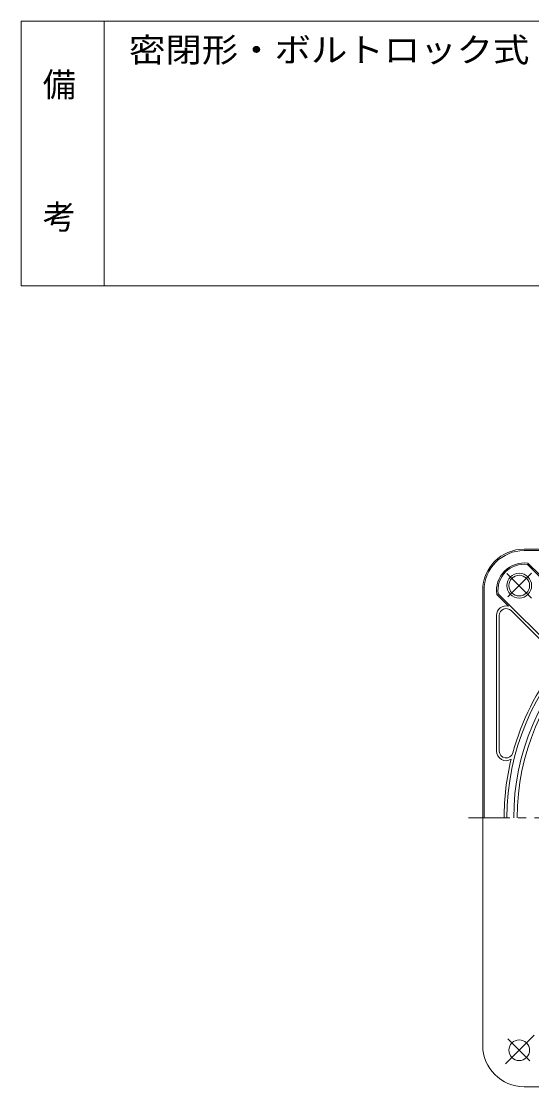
# Model space of a CAD drawing. Units: millimetres, scale not verified. Extents: x -589 to 461, y -801 to 845.
# Drawn here: x -589 to -219, y 72 to 845 of the extents above; entities that cross this region are included whole.
import ezdxf
from ezdxf.enums import TextEntityAlignment as Align

# ---------------------------------------------------------------- set-up
doc = ezdxf.new("R2010")
doc.units = ezdxf.units.MM
doc.header["$LTSCALE"] = 6
doc.linetypes.add('CHAIN1', pattern=[8, 5, -1, 1, -1])
for name, color, linetype, lineweight in [('1-1_1-1ﾚｲﾔ', 2, 'Continuous', 18), ('1-2_1-2ﾚｲﾔ', 3, 'Continuous', 18), ('F-0_F-0ﾚｲﾔ', 7, 'Continuous', 18)]:
    doc.layers.add(name, color=color, linetype=linetype, lineweight=lineweight)
doc.layers.add('F-4_F-4ﾚｲﾔ', color=2, linetype='Continuous')
doc.styles.add('ＭＳ ゴシック', font='')
doc.styles.get('ＭＳ ゴシック').set_extended_font_data('MS Gothic')

msp = doc.modelspace()

# ---------------------------------------------------------------- linework, layer by layer
at = {"layer": '1-1_1-1ﾚｲﾔ'}
for p, q in [((-224.473, 461.627), (-59.773, 461.627)), ((-59.773, 460.627), (-224.473, 460.627)), ((-178.559, 406.926), (-222.113, 450.48)), ((-213.152, 442.934), (-221.645, 451.426)), ((-254.473, 101.627), (-254.473, 431.627)), ((-253.473, 431.627), (-253.473, 266.627)), ((-235.78, 420.307), (-244.272, 428.799)), ((-199.772, 385.713), (-243.326, 429.267)), ((-244.473, 413.515), (-244.473, 315.169)), ((-242.473, 413.515), (-242.473, 315.169)), ((-233.938, 417.05), (-201.024, 384.137)), ((-224.473, 71.627), (-59.773, 71.627))]:
    msp.add_line(p, q, dxfattribs=at)
at = {"layer": '1-1_1-1ﾚｲﾔ', "linetype": 'CHAIN1'}
for p, q in [((-219.008, 426.163), (-236.921, 444.075)), ((-219.063, 444.109), (-236.199, 426.973)), ((-217.178, 108.922), (-237.911, 88.189)), ((-220.219, 90.302), (-236.199, 106.282))]:
    msp.add_line(p, q, dxfattribs=at)
at = {"layer": '1-1_1-1ﾚｲﾔ'}
for centre, radius in [((-228.009, 435.163), 9), ((-228.009, 435.163), 7.5), ((-228.009, 98.092), 7.5)]:
    msp.add_circle(centre, radius, dxfattribs=at)
for centre, radius, start, end in [((-224.473, 431.627), 30, 90, 180), ((-224.473, 431.627), 29, 90, 180), ((-224.473, 431.627), 20, 81.86974, 188.13002), ((-224.473, 431.627), 19, 82.86372, 187.13634), ((-59.473, 266.627), 177.5, 0, 180), ((-59.473, 266.627), 172.5, 0, 180), ((-237.473, 413.515), 7, 76.00285, 180), ((-237.473, 413.515), 5, 45, 180), ((-59.473, 266.627), 179.5, 141.84831, 164.74619), ((-237.473, 315.169), 7, 180, 301.09666), ((-237.473, 315.169), 5, 180, 344.74623), ((-59.473, 266.627), 179.5, 166.28865, 180), ((-224.473, 101.627), 30, 180, 270)]:
    msp.add_arc(centre, radius, start, end, dxfattribs=at)
at = {"layer": '1-2_1-2ﾚｲﾔ', "linetype": 'CHAIN1'}
msp.add_line((149.153, 266.627), (-264.934, 266.627), dxfattribs=at)
at = {"layer": '1-2_1-2ﾚｲﾔ'}
msp.add_arc((-59.473, 266.627), 170, 0, 180, dxfattribs=at)
at = {"layer": 'F-0_F-0ﾚｲﾔ'}
for p, q in [((460.8, 844.6), (-589.2, 844.6)), ((-589.2, 652.6), (-589.2, 844.6)), ((-529.2, 652.6), (-529.2, 844.6)), ((460.8, 652.6), (-589.2, 652.6))]:
    msp.add_line(p, q, dxfattribs=at)

# ---------------------------------------------------------------- texts
at = {"layer": 'F-4_F-4ﾚｲﾔ', "style": 'ＭＳ ゴシック', "width": 1.1}
msp.add_text('密閉形・ボルトロック式', height=17.6, dxfattribs=at).set_placement((-511.082, 809.806), align=Align.BOTTOM_LEFT)
at = {"layer": 'F-4_F-4ﾚｲﾔ', "style": 'ＭＳ ゴシック'}
for s, p in [('備', (-573.646, 784.6)), ('考', (-573.646, 688.6))]:
    msp.add_text(s, height=17.6, dxfattribs=at).set_placement(p, align=Align.BOTTOM_LEFT)

doc.saveas('drawing.dxf')
